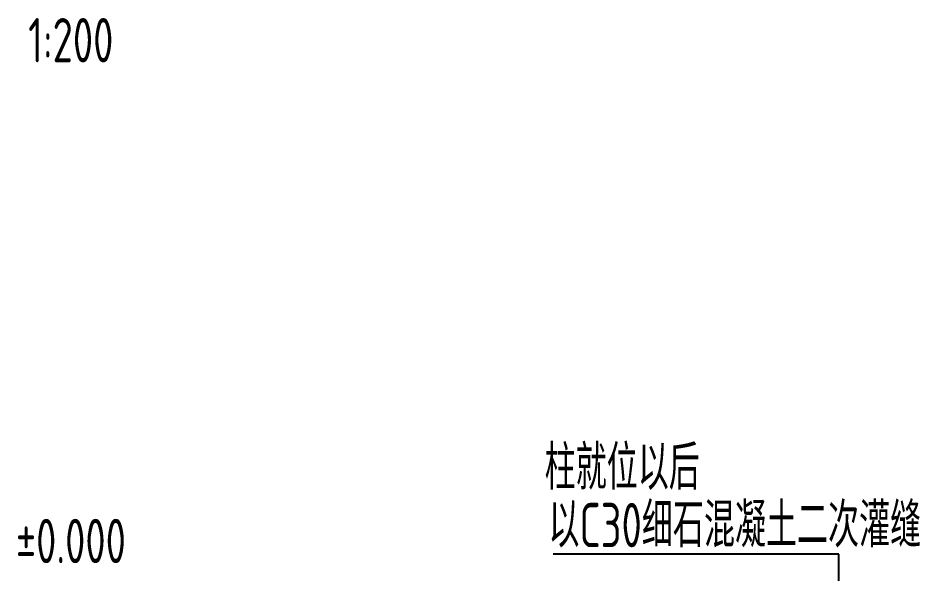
# Model space of a CAD drawing. Extents: x 180850 to 1400258, y 48356 to 327067.
# Drawn here: x 348552 to 360756, y 157260 to 164781 of the extents above; entities that cross this region are included whole.
import ezdxf
from ezdxf.enums import TextEntityAlignment as Align

# ---------------------------------------------------------------- set-up
doc = ezdxf.new("R2010")
doc.units = 0
doc.header["$LTSCALE"] = 1000
doc.layers.add('TEXT', color=7, linetype='Continuous')
doc.layers.add('引出线', color=3, linetype='Continuous')
doc.styles.add('TSSD_Norm', font='tssdeng.shx', dxfattribs={"bigfont": 'hztxt.shx'})

msp = doc.modelspace()

# ---------------------------------------------------------------- linework, layer by layer
at = {"layer": '引出线'}
for p, q in [((359658.51, 157526.38), (355792.34, 157526.38)), ((359658.51, 156010.57), (359658.51, 157526.38))]:
    msp.add_line(p, q, dxfattribs=at)

# ---------------------------------------------------------------- texts
at = {"layer": 'TEXT', "style": 'TSSD_Norm', "width": 0.7}
for s, height, p in [('1:200', 600, (348689.16, 164181.23)), ('柱就位以后', 599.998, (355677.64, 158400.06)), ('以C30细石混凝土二次灌缝', 599.9985, (355728.66, 157621.11))]:
    msp.add_text(s, height=height, dxfattribs=at).set_placement(p)
msp.add_text('%%P0.000', height=599.998, dxfattribs=at).set_placement((348523.46, 157225.97), align=Align.BOTTOM_LEFT)

doc.saveas('drawing.dxf')
